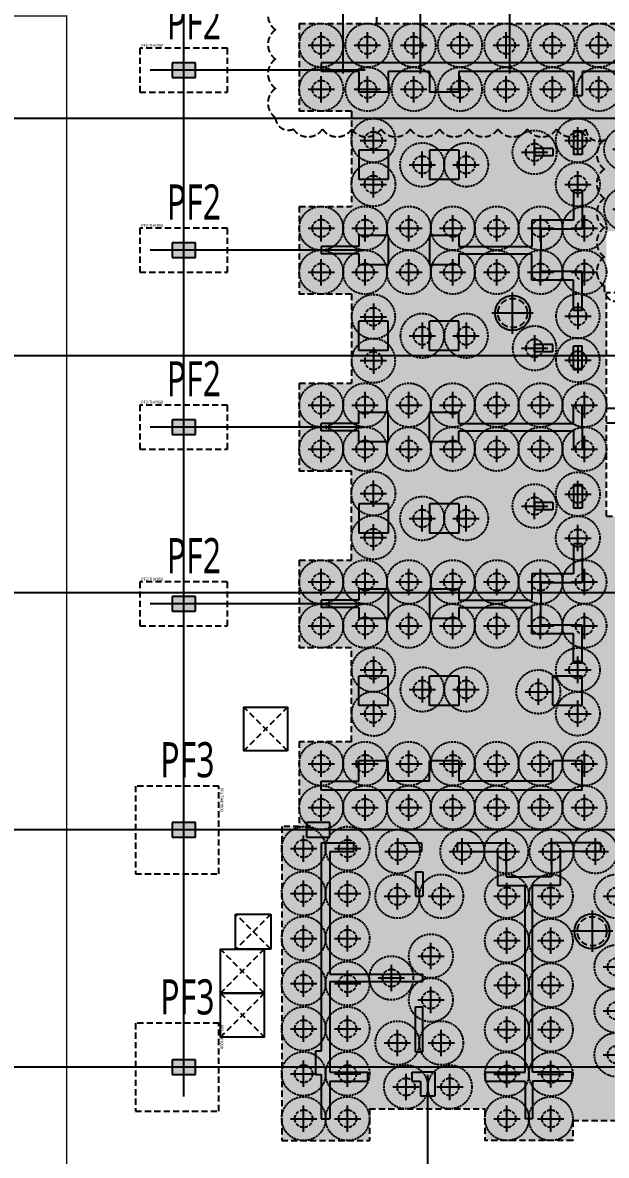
# Model space of a CAD drawing. Header units: millimetres. Extents: x 327808 to 2562540, y -728300 to 402793.
# Drawn here: x 862343 to 882300, y 229701 to 268388 of the extents above; entities that cross this region are included whole.
import ezdxf
from ezdxf.enums import TextEntityAlignment as Align

# ---------------------------------------------------------------- set-up
doc = ezdxf.new("R2010")
doc.units = ezdxf.units.MM
doc.header["$LTSCALE"] = 140
for name, pattern in [('HID2', [7.5, 6, -1.5]), ('XS-기초$0$CONTINOUS', [0]), ('XS-기초$0$HID', [2.3, 1.5, -0.8])]:
    doc.linetypes.add(name, pattern=pattern)
for name, color, linetype in [('252', 252, 'Continuous'), ('BAR-Bot', 2, 'HID2'), ('BAR-TOP', 2, 'Continuous'), ('NAME-F', 6, 'Continuous'), ('XS-기초$0$252', 252, 'Continuous'), ('XS-기초$0$CEN-P', 14, 'XS-기초$0$CONTINOUS'), ('XS-기초$0$MAT', 3, 'XS-기초$0$HID'), ('XS-기초$0$PILE', 3, 'XS-기초$0$HID'), ('XS-기초$0$PILE-P', 4, 'XS-기초$0$HID'), ('XS-기초$0$WALL', 11, 'Continuous'), ('XS-기초$0$기초연단', 3, 'Continuous'), ('XS-기초$0$집수정', 21, 'Continuous'), ('XS-기초$0$집수정-영구', 1, 'Continuous'), ('XS-기초$0$집수정-우수', 6, 'Continuous'), ('XS-기초$0$집수정-주동', 21, 'Continuous'), ('기초꺽임', 7, 'Continuous')]:
    doc.layers.add(name, color=color, linetype=linetype)
doc.layers.add('XS-기초$0$0106', color=30, linetype='XS-기초$0$HID', plot=False)
doc.layers.add('XS-기초$0$DEFPOINT', color=144, linetype='Continuous', plot=False)
doc.styles.add('XS-기초$0$맑은고딕', font='malgun.ttf')
doc.styles.add('맑은고딕', font='malgun.ttf')

# ---------------------------------------------------------------- blocks, each defined once
blk = doc.blocks.new('XS-기초$0$A$C762E058C')
at = {"layer": 'XS-기초$0$252'}
h = blk.add_hatch(color=256, dxfattribs=at)
h.dxf.hatch_style = 1
h.paths.add_polyline_path([(93400, -71500), (92600, -71500), (92600, -72000), (93400, -72000)])
h.paths.add_polyline_path([(85300, -71500), (84500, -71500), (84500, -72000), (85300, -72000)])
h.paths.add_polyline_path([(93400, -63400), (92600, -63400), (92600, -63900), (93400, -63900)])
h.paths.add_polyline_path([(85300, -63400), (84500, -63400), (84500, -63900), (85300, -63900)])
h.paths.add_polyline_path([(93400, -55300), (92600, -55300), (92600, -55800), (93400, -55800)])
h.paths.add_polyline_path([(85300, -55300), (84500, -55300), (84500, -55800), (85300, -55800)])
h.paths.add_polyline_path([(93400, -47200), (92600, -47200), (92600, -47700), (93400, -47700)])
h.paths.add_polyline_path([(85300, -47200), (84500, -47200), (84500, -47700), (85300, -47700)])
h.paths.add_polyline_path([(93400, -39100), (92600, -39100), (92600, -39600), (93400, -39600)])
h.paths.add_polyline_path([(85300, -39100), (84500, -39100), (84500, -39600), (85300, -39600)])
h.paths.add_polyline_path([(73650, -71500), (72850, -71500), (72850, -72000), (73650, -72000)])
h.paths.add_polyline_path([(77850, -71500), (77050, -71500), (77050, -72000), (77850, -72000)])
h.paths.add_polyline_path([(68450, -71500), (67650, -71500), (67650, -72000), (68450, -72000)])
h.paths.add_polyline_path([(73650, -63400), (72850, -63400), (72850, -63900), (73650, -63900)])
h.paths.add_polyline_path([(77850, -63400), (77050, -63400), (77050, -63900), (77850, -63900)])
h.paths.add_polyline_path([(68450, -63400), (67650, -63400), (67650, -63900), (68450, -63900)])
h.paths.add_polyline_path([(73650, -55300), (72850, -55300), (72850, -55800), (73650, -55800)])
h.paths.add_polyline_path([(77850, -55300), (77050, -55300), (77050, -55800), (77850, -55800)])
h.paths.add_polyline_path([(68450, -55300), (67650, -55300), (67650, -55800), (68450, -55800)])
h.paths.add_polyline_path([(73650, -47200), (72850, -47200), (72850, -47700), (73650, -47700)])
h.paths.add_polyline_path([(77850, -47200), (77050, -47200), (77050, -47700), (77850, -47700)])
h.paths.add_polyline_path([(68450, -47200), (67650, -47200), (67650, -47700), (68450, -47700)])
h.paths.add_polyline_path([(73650, -39100), (72850, -39100), (72850, -39600), (73650, -39600)])
h.paths.add_polyline_path([(77850, -39100), (77050, -39100), (77050, -39600), (77850, -39600)])
h.paths.add_polyline_path([(68450, -39100), (67650, -39100), (67650, -39600), (68450, -39600)])
h.paths.add_polyline_path([(73650, -22900), (72850, -22900), (72850, -23400), (73650, -23400)])
h.paths.add_polyline_path([(73650, -31000), (72850, -31000), (72850, -31500), (73650, -31500)])
h.paths.add_polyline_path([(101500, -63400), (100700, -63400), (100700, -63900), (101500, -63900)])
h.paths.add_polyline_path([(101500, -41540), (100700, -41540), (100700, -42040), (101500, -42040)])
h.paths.add_polyline_path([(101500, -35500), (100700, -35500), (100700, -36000), (101500, -36000)])
h.paths.add_polyline_path([(101500, -29350), (100700, -29350), (100700, -29850), (101500, -29850)])
h.paths.add_polyline_path([(101500, -22900), (100700, -22900), (100700, -23400), (101500, -23400)])
h.paths.add_polyline_path([(68450, -22900), (67650, -22900), (67650, -23400), (68450, -23400)])
h.paths.add_polyline_path([(77850, -22900), (77050, -22900), (77050, -23400), (77850, -23400)])
h.paths.add_polyline_path([(85300, -22900), (84500, -22900), (84500, -23400), (85300, -23400)])
h.paths.add_polyline_path([(93400, -31000), (92600, -31000), (92600, -31500), (93400, -31500)])
h.paths.add_polyline_path([(77850, -31000), (77050, -31000), (77050, -31500), (77850, -31500)])
h.paths.add_polyline_path([(85300, -31000), (84500, -31000), (84500, -31500), (85300, -31500)])
h.paths.add_polyline_path([(93400, -22900), (92600, -22900), (92600, -23400), (93400, -23400)])
h.paths.add_polyline_path([(68450, -31000), (67650, -31000), (67650, -31500), (68450, -31500)])
h.paths.add_polyline_path([(101500, -47580), (100700, -47580), (100700, -48080), (101500, -48080)])
h.paths.add_polyline_path([(101500, -55300), (100700, -55300), (100700, -55800), (101500, -55800)])
h.paths.add_polyline_path([(101700, -72000), (101700, -71200), (101200, -71200), (101200, -72000)])
h.paths.add_polyline_path([(125700, -72000), (125700, -71200), (125200, -71200), (125200, -72000)])
h.paths.add_polyline_path([(117700, -72000), (117700, -71200), (117200, -71200), (117200, -72000)])
h.paths.add_polyline_path([(109700, -72000), (109700, -71200), (109200, -71200), (109200, -72000)])
h.paths.add_polyline_path([(136755, -71500), (135955, -71500), (135955, -72000), (136755, -72000)])
h.paths.add_polyline_path([(144555, -71500), (143755, -71500), (143755, -72000), (144555, -72000)])
h.paths.add_polyline_path([(133700, -72000), (133700, -71200), (133200, -71200), (133200, -72000)])
h = blk.add_hatch(color=256, dxfattribs=at)
h.dxf.hatch_style = 1
h.paths.add_polyline_path([(124805, -55785), (124805, -55985), (123925, -55985), (123925, -56285), (125305, -56285), (125305, -57445), (126255, -57445), (126255, -63825), (124900, -63825), (124900, -64125), (125200, -64125), (125200, -64625), (125700, -64625), (125700, -64125), (126255, -64125), (126255, -65410), (126505, -65410), (126505, -64125), (127860, -64125), (127860, -63825), (126505, -63825), (126505, -57445), (127455, -57445), (127455, -56285), (128835, -56285), (128835, -55985), (127155, -55985), (127155, -57145), (126380, -57145), (125605, -57145), (125605, -55985), (125605, -55785)])
h.paths.add_polyline_path([(106100, -55300), (105300, -55300), (105300, -55800), (106100, -55800)])
h.paths.add_polyline_path([(105600, -63900), (105800, -63900), (105800, -65410), (106100, -65410), (106100, -64125), (107400, -64125), (107400, -63825), (106100, -63825), (106100, -60730), (109280, -60730), (109280, -60480), (106100, -60480), (106100, -56285), (106915, -56285), (106915, -55985), (105800, -55985), (105800, -63100), (105600, -63100)])
h.paths.add_polyline_path([(133680, -63250), (133480, -63250), (133480, -55950), (133680, -55950), (133680, -55150), (133480, -55150), (133480, -54495), (133180, -54495), (133180, -55985), (132365, -55985), (132365, -56285), (133180, -56285), (133180, -60480), (130000, -60480), (130000, -60730), (133180, -60730), (133180, -63825), (131880, -63825), (131880, -64125), (133180, -64125), (133180, -65410), (133480, -65410), (133480, -64050), (133680, -64050)])
h.paths.add_polyline_path([(117700, -64625), (117700, -63825), (117200, -63825), (117200, -64625)], flags=17)
h.paths.add_polyline_path([(109700, -63825), (109200, -63825), (108910, -63825), (108910, -64125), (109200, -64125), (109200, -64625), (109700, -64625)])
h.paths.add_polyline_path([(124075, -54635), (124375, -54635), (124375, -46185), (117850, -46185), (117850, -45985), (117050, -45985), (117050, -46185), (116075, -46185), (116075, -46485), (116525, -46485), (116525, -49385), (116825, -49385), (116825, -46485), (121375, -46485), (121375, -49085), (117935, -49085), (117935, -49385), (121850, -49385), (121850, -49085), (121675, -49085), (121675, -46485), (124075, -46485), (124075, -49085), (123420, -49085), (123420, -49385), (124075, -49385), (124075, -51585), (123475, -51585), (123475, -51885), (124075, -51885), (124075, -54185), (119175, -54185), (119175, -51885), (119875, -51885), (119875, -51585), (118875, -51585), (118875, -54185), (116525, -54185), (116525, -54485), (124075, -54485)])
h.paths.add_polyline_path([(120965, -51885), (122285, -51885), (122285, -51585), (120965, -51585)], flags=17)
h.paths.add_polyline_path([(114725, -53185), (113725, -53185), (113725, -53885), (110505, -53885), (110505, -53185), (109505, -53185), (109505, -53885), (108085, -53885), (108085, -53185), (107085, -53185), (107085, -53885), (105800, -53885), (105800, -54185), (114725, -54185)])
h.paths.add_polyline_path([(113025, -65410), (112775, -65410), (112775, -64125), (111420, -64125), (111420, -63825), (112775, -63825), (112775, -57445), (111825, -57445), (111825, -56285), (110445, -56285), (110445, -55985), (112125, -55985), (112125, -57145), (112900, -57145), (113675, -57145), (113675, -55985), (115355, -55985), (115355, -56285), (113975, -56285), (113975, -57445), (113025, -57445), (113025, -63825), (114380, -63825), (114380, -64125), (113025, -64125)])
h.paths.add_polyline_path([(119765, -65410), (119515, -65410), (119515, -64125), (118400, -64125), (118400, -63825), (119515, -63825), (119515, -60730), (116520, -60730), (116520, -60480), (119515, -60480), (119515, -56285), (118885, -56285), (118885, -55985), (119640, -55985), (120395, -55985), (120395, -56285), (119765, -56285), (119765, -60480), (122760, -60480), (122760, -60730), (119765, -60730), (119765, -63825), (120880, -63825), (120880, -64125), (119765, -64125)])
h.paths.add_polyline_path([(122390, -64125), (122390, -63825), (122790, -63825), (122790, -64125)])
h.paths.add_polyline_path([(122510, -63125), (122760, -63125), (122760, -61590), (122510, -61590)], flags=17)
h.paths.add_polyline_path([(122510, -56985), (122760, -56985), (122760, -57815), (122510, -57815)], flags=17)
h.paths.add_polyline_path([(121905, -56285), (122705, -56285), (122705, -55985), (121905, -55985)])
h.paths.add_polyline_path([(130370, -64125), (130370, -63825), (129970, -63825), (129970, -64125)])
h.paths.add_polyline_path([(130250, -63125), (130000, -63125), (130000, -61590), (130250, -61590)])
h.paths.add_polyline_path([(130250, -56985), (130000, -56985), (130000, -57815), (130250, -57815)])
h.paths.add_polyline_path([(130855, -56285), (130055, -56285), (130055, -55985), (130855, -55985)], flags=17)
h.paths.add_polyline_path([(116890, -64125), (116890, -63825), (116490, -63825), (116490, -64125)])
h.paths.add_polyline_path([(116770, -63125), (116520, -63125), (116520, -61590), (116770, -61590)])
h.paths.add_polyline_path([(116770, -56985), (116520, -56985), (116520, -57815), (116770, -57815)])
h.paths.add_polyline_path([(117375, -56285), (116575, -56285), (116575, -55985), (117375, -55985)])
h.paths.add_polyline_path([(109030, -63125), (109280, -63125), (109280, -61590), (109030, -61590)], flags=17)
h.paths.add_polyline_path([(109030, -56985), (109280, -56985), (109280, -57815), (109030, -57815)], flags=17)
h.paths.add_polyline_path([(108425, -56285), (109225, -56285), (109225, -55985), (108425, -55985)])
h.paths.add_polyline_path([(125850, -47200), (125050, -47200), (125050, -47700), (125850, -47700)])
h.paths.add_polyline_path([(114725, -50300), (113725, -50300), (113725, -51300), (114725, -51300)])
h.paths.add_polyline_path([(110505, -50300), (109505, -50300), (109505, -51300), (110505, -51300)])
h.paths.add_polyline_path([(108085, -50300), (107085, -50300), (107085, -51300), (108085, -51300)])
h.paths.add_polyline_path([(110505, -45410), (109505, -45410), (109505, -44410), (110505, -44410)])
h.paths.add_polyline_path([(108085, -45410), (107085, -45410), (107085, -44410), (108085, -44410)])
h.paths.add_polyline_path([(110505, -48330), (109505, -48330), (109505, -47330), (110505, -47330), (110505, -47705), (113005, -47705), (113005, -46805), (114425, -46805), (114425, -45775), (114725, -45775), (114725, -47105), (113305, -47105), (113305, -47830), (113305, -48555), (114725, -48555), (114725, -49850), (114425, -49850), (114425, -48855), (113005, -48855), (113005, -47955), (110505, -47955)])
h.paths.add_polyline_path([(108085, -48330), (107085, -48330), (107085, -47955), (105800, -47955), (105800, -47705), (107085, -47705), (107085, -47330), (108085, -47330)])
h.paths.add_polyline_path([(113725, -44360), (113725, -44610), (113095, -44610), (113095, -44360)])
h.paths.add_polyline_path([(114425, -43755), (114425, -44555), (114725, -44555), (114725, -43755)])
h.paths.add_polyline_path([(133850, -47200), (133050, -47200), (133050, -47700), (133850, -47700)])
h.paths.add_polyline_path([(125850, -39100), (125050, -39100), (125050, -39600), (125850, -39600)])
h.paths.add_polyline_path([(117850, -39100), (117050, -39100), (117050, -39600), (117850, -39600)], flags=17)
h.paths.add_polyline_path([(117485, -34200), (117485, -34500), (118975, -34500), (118975, -36300), (116075, -36300), (116075, -36600), (119275, -36600), (119275, -29350), (105800, -29350), (105800, -29650), (107085, -29650), (107085, -30350), (108085, -30350), (108085, -29650), (109505, -29650), (109505, -30350), (110505, -30350), (110505, -29650), (114425, -29650), (114425, -30465), (114725, -30465), (114725, -29650), (116075, -29650), (116075, -35190), (116375, -35190), (116375, -29650), (118975, -29650), (118975, -34200)])
h.paths.add_polyline_path([(110505, -41290), (109505, -41290), (109505, -42290), (110505, -42290), (110505, -41915), (114425, -41915), (114425, -42545), (114725, -42545), (114725, -41790), (114725, -41035), (114425, -41035), (114425, -41665), (110505, -41665)])
h.paths.add_polyline_path([(108085, -41290), (107085, -41290), (107085, -41665), (105800, -41665), (105800, -41915), (107085, -41915), (107085, -42290), (108085, -42290)])
h.paths.add_polyline_path([(110505, -38170), (109505, -38170), (109505, -39170), (110505, -39170)])
h.paths.add_polyline_path([(108085, -38170), (107085, -38170), (107085, -39170), (108085, -39170)])
h.paths.add_polyline_path([(110505, -36250), (109505, -36250), (109505, -35250), (110505, -35250), (110505, -35625), (113005, -35625), (113005, -34725), (114425, -34725), (114425, -33695), (114725, -33695), (114725, -35025), (113305, -35025), (113305, -35750), (113305, -36475), (114725, -36475), (114725, -37805), (114425, -37805), (114425, -36775), (113005, -36775), (113005, -35875), (110505, -35875)])
h.paths.add_polyline_path([(108085, -36250), (107085, -36250), (107085, -35875), (105800, -35875), (105800, -35625), (107085, -35625), (107085, -35250), (108085, -35250)])
h.paths.add_polyline_path([(110505, -33330), (109505, -33330), (109505, -32330), (110505, -32330)], flags=17)
h.paths.add_polyline_path([(108085, -33330), (107085, -33330), (107085, -32330), (108085, -32330)], flags=17)
h.paths.add_polyline_path([(113725, -39220), (113725, -38970), (113095, -38970), (113095, -39220)])
h.paths.add_polyline_path([(114425, -39825), (114425, -39025), (114725, -39025), (114725, -39825)])
h.paths.add_polyline_path([(113725, -32280), (113725, -32530), (113095, -32530), (113095, -32280)], flags=17)
h.paths.add_polyline_path([(114425, -31675), (114425, -32475), (114725, -32475), (114725, -31675)], flags=17)
edge = h.paths.add_edge_path()
edge.add_line((121375, -49385), (121850, -49385))
edge.add_line((116075, -34200), (116075, -34500))
blk = doc.blocks.new('XS-기초$0$집수정-주동')
at = {"layer": 'XS-기초$0$집수정-주동'}
for p, q in [((0, 707), (0, -707)), ((707, 0), (-707, 0))]:
    blk.add_line(p, q, dxfattribs=at)
blk.add_circle((0, 0), 600, dxfattribs=at)
at = {"layer": 'XS-기초$0$집수정-주동', "linetype": 'XS-기초$0$HID'}
blk.add_circle((0, 0), 500, dxfattribs=at)
blk = doc.blocks.new('XS-기초$0$PF3')
at = {"layer": 'XS-기초$0$MAT', "linetype": 'XS-기초$0$HID'}
blk.add_lwpolyline([(-1500, -1650), (1500, -1650), (1500, 1200), (-1500, 1200)], close=True, dxfattribs=at)
at = {"layer": 'XS-기초$0$DEFPOINT', "color": 1, "style": 'XS-기초$0$맑은고딕'}
blk.add_text('PF3-THK1000', height=100, dxfattribs=at).set_placement((-1450, 1300), align=Align.MIDDLE_LEFT)
blk = doc.blocks.new('XS-기초$0$PF2')
at = {"layer": 'XS-기초$0$MAT', "linetype": 'XS-기초$0$HID'}
blk.add_lwpolyline([(-1500, -750), (1500, -750), (1500, 750), (-1500, 750)], close=True, dxfattribs=at)
at = {"layer": 'XS-기초$0$DEFPOINT', "color": 1, "style": 'XS-기초$0$맑은고딕'}
blk.add_text('PF2-THK950', height=100, dxfattribs=at).set_placement((-1450, 850), align=Align.MIDDLE_LEFT)
blk = doc.blocks.new('XS-기초$0$PILE-600')
at = {"layer": 'XS-기초$0$DEFPOINT', "color": 173, "linetype": 'XS-기초$0$HID', "ltscale": 0.3}
blk.add_circle((0, 0), 750, dxfattribs=at)
at = {"layer": 'XS-기초$0$PILE', "linetype": 'Continuous'}
for p, q in [((0, -450), (0, 450)), ((-450, 0), (450, 0))]:
    blk.add_line(p, q, dxfattribs=at)
at = {"layer": 'XS-기초$0$PILE', "ltscale": 0.5}
blk.add_circle((0, 0), 300, dxfattribs=at)
blk = doc.blocks.new('XS-기초$0$집수정-1.5x1.5-영구')
at = {"layer": 'XS-기초$0$집수정-영구', "linetype": 'XS-기초$0$HID'}
for p, q in [((1500, 0), (0, 1500)), ((0, 0), (1500, 1500))]:
    blk.add_line(p, q, dxfattribs=at)
at = {"layer": 'XS-기초$0$집수정-영구'}
blk.add_lwpolyline([(0, 0), (0, 1500), (1500, 1500), (1500, 0)], close=True, dxfattribs=at)
blk = doc.blocks.new('XS-기초$0$영구집수정')
at = {"layer": 'XS-기초$0$집수정-영구', "rotation": 270}
blk.add_blockref('XS-기초$0$집수정-1.5x1.5-영구', (102355, -61125), dxfattribs=at)
blk = doc.blocks.new('XS-기초$0$집수정-1.2x1.2')
at = {"layer": 'XS-기초$0$집수정'}
for p, q in [((0, 0), (0, 1200)), ((0, 1200), (1200, 1200)), ((1200, 1200), (1200, 0)), ((1200, 0), (0, 0))]:
    blk.add_line(p, q, dxfattribs=at)
at = {"layer": 'XS-기초$0$집수정', "linetype": 'XS-기초$0$HID'}
for p, q in [((0, 0), (1200, 1200)), ((0, 1200), (1200, 0))]:
    blk.add_line(p, q, dxfattribs=at)

msp = doc.modelspace()

# ---------------------------------------------------------------- hatches: boundary and pattern name
at = {"layer": '252'}
h = msp.add_hatch(color=256, dxfattribs=at)
h.dxf.hatch_style = 1
h.paths.add_polyline_path([(892025.4, 244328.9), (892025.4, 247413.9), (893200.4, 247413.9), (893200.4, 250413.9), (892025.4, 250413.9), (892025.4, 251528.9), (882300.4, 251528.9), (882300.4, 261263.9), (887525.4, 261263.9), (887525.4, 267613.9), (883875.4, 267613.9), (883875.4, 268363.9), (871800.4, 268363.9), (871800.4, 265363.9), (873585.4, 265363.9), (873585.4, 262113.9), (871800.4, 262113.9), (871800.4, 259113.9), (873585.4, 259113.9), (873585.4, 256073.9), (871800.4, 256073.9), (871800.4, 253073.9), (873585.4, 253073.9), (873585.4, 250033.9), (871800.4, 250033.9), (871800.4, 247033.9), (873585.4, 247033.9), (873585.4, 243828.9), (871800.4, 243828.9), (871800.4, 240928.9), (871200.4, 240928.9), (871200.4, 230203.9), (874200.4, 230203.9), (874200.4, 231288.9), (878150.4, 231288.9), (878150.4, 230203.9), (881150.4, 230203.9), (881150.4, 230888.9), (884890.4, 230888.9), (884890.4, 230203.9), (887890.4, 230203.9), (887890.4, 231638.9), (891630.4, 231638.9), (891630.4, 230203.9), (894630.4, 230203.9), (894630.4, 231638.9), (898580.4, 231638.9), (898580.4, 230203.9), (901580.4, 230203.9), (901580.4, 242768.9), (898580.4, 242768.9), (898580.4, 240978.9), (892475.4, 240978.9), (892475.4, 244328.9)])

# ---------------------------------------------------------------- linework, layer by layer
at = {"layer": 'BAR-Bot'}
msp.add_line((882300.4, 254718.9), (908785.7, 254718.9), dxfattribs=at)
at = {"layer": 'BAR-TOP'}
msp.add_line((882300.4, 255218.9), (908594, 255218.9), dxfattribs=at)
at = {"layer": 'XS-기초$0$0106'}
msp.add_lwpolyline([(870987.7, 269142.3, 0.5205671), (870987.7, 268142.3, 0.5205671), (870987.7, 267142.3, 0.5205671), (870987.7, 266142.3, 0.5205671), (870987.7, 265142.3, 0.5205671), (871595.7, 264750.3, 0.5205671), (872595.7, 264750.3, 0.5205671), (873595.7, 264750.3, 0.5205671), (874595.7, 264750.3, 0.5205671), (875595.7, 264750.3, 0.5205671), (876595.7, 264750.3, 0.5205671), (877595.7, 264750.3, 0.5205671), (878595.7, 264750.3, 0.5205671), (879595.7, 264750.3, 0.5205671), (880595.7, 264750.3, 0.5205671), (881595.7, 264750.3, 0.5205671), (882231.9, 264386.6, 0.5205671), (882231.9, 263386.6, 0.5205671), (882231.9, 262386.6, 0.5205671), (882231.9, 261386.6, 0.5205671), (882231.9, 260386.6, 0.5205671), (882231.9, 259386.6, 0.5205671), (882716.2, 258870.9, 0.5205671)], format="xyb", dxfattribs=at)
at = {"layer": 'XS-기초$0$CEN-P'}
for p, q in [((873300.4, 266653.9), (873300.4, 289063.9)), ((874050.4, 266763.9), (866700.4, 266763.9)), ((955930.4, 265113.9), (833300.4, 265113.9)), ((874050.4, 260613.9), (866700.4, 260613.9)), ((955930.4, 257013.9), (731950.4, 257013.9)), ((874050.4, 254573.9), (866700.4, 254573.9)), ((955930.4, 248913.9), (731950.4, 248913.9)), ((874050.4, 248533.9), (866700.4, 248533.9)), ((955930.4, 240813.9), (731950.4, 240813.9)), ((955930.4, 232713.9), (731950.4, 232713.9)), ((876200.4, 223613.9), (876200.4, 232453.9))]:
    msp.add_line(p, q, dxfattribs=at)
at = {"layer": 'XS-기초$0$CEN-P', "color": 181}
for p, q in [((867850.4, 231713.9), (867850.4, 274213.9)), ((875950.4, 266653.9), (875950.4, 274213.9)), ((879000.4, 266653.9), (879000.4, 274213.9))]:
    msp.add_line(p, q, dxfattribs=at)
at = {"layer": 'XS-기초$0$WALL'}
for p, q in [((867450.4, 267013.9), (867450.4, 266513.9)), ((868250.4, 267013.9), (867450.4, 267013.9)), ((868250.4, 266513.9), (868250.4, 267013.9)), ((872550.4, 267013.9), (872550.4, 266713.9)), ((886025.4, 267013.9), (872550.4, 267013.9)), ((873835.4, 266713.9), (872550.4, 266713.9)), ((873835.4, 266713.9), (873835.4, 266013.9)), ((874835.4, 266713.9), (874835.4, 266013.9)), ((876255.4, 266713.9), (874835.4, 266713.9)), ((876255.4, 266713.9), (876255.4, 266013.9)), ((881175.4, 266713.9), (877255.4, 266713.9)), ((877255.4, 266713.9), (877255.4, 266013.9)), ((881175.4, 266713.9), (881175.4, 265898.9)), ((882825.4, 266713.9), (881475.4, 266713.9)), ((881475.4, 266713.9), (881475.4, 265898.9)), ((867450.4, 266513.9), (868250.4, 266513.9)), ((874835.4, 266013.9), (873835.4, 266013.9)), ((877255.4, 266013.9), (876255.4, 266013.9)), ((881175.4, 265898.9), (881475.4, 265898.9)), ((881175.4, 264688.9), (881475.4, 264688.9)), ((881175.4, 264688.9), (881175.4, 263888.9)), ((881475.4, 264688.9), (881475.4, 263888.9)), ((874835.4, 264033.9), (873835.4, 264033.9)), ((873835.4, 264033.9), (873835.4, 263033.9)), ((874835.4, 264033.9), (874835.4, 263033.9)), ((877255.4, 264033.9), (876255.4, 264033.9)), ((876255.4, 264033.9), (876255.4, 263033.9)), ((877255.4, 264033.9), (877255.4, 263033.9)), ((880475.4, 264083.9), (879845.4, 264083.9)), ((879845.4, 264083.9), (879845.4, 263833.9)), ((880475.4, 264083.9), (880475.4, 263833.9)), ((881475.4, 263888.9), (881175.4, 263888.9)), ((880475.4, 263833.9), (879845.4, 263833.9)), ((874835.4, 263033.9), (873835.4, 263033.9)), ((877255.4, 263033.9), (876255.4, 263033.9)), ((881475.4, 262668.9), (881175.4, 262668.9)), ((881175.4, 262668.9), (881175.4, 261638.9)), ((881475.4, 262668.9), (881475.4, 261338.9)), ((879755.4, 261638.9), (879755.4, 260738.9)), ((881175.4, 261638.9), (879755.4, 261638.9)), ((880055.4, 261338.9), (880055.4, 260613.9)), ((881475.4, 261338.9), (880055.4, 261338.9)), ((867450.4, 260863.9), (867450.4, 260363.9)), ((868250.4, 260863.9), (867450.4, 260863.9)), ((868250.4, 260363.9), (868250.4, 260863.9)), ((874835.4, 261113.9), (873835.4, 261113.9)), ((873835.4, 261113.9), (873835.4, 260738.9)), ((874835.4, 261113.9), (874835.4, 260113.9)), ((877255.4, 261113.9), (876255.4, 261113.9)), ((876255.4, 261113.9), (876255.4, 260113.9)), ((877255.4, 261113.9), (877255.4, 260738.9)), ((867450.4, 260363.9), (868250.4, 260363.9)), ((872550.4, 260738.9), (872550.4, 260488.9)), ((873835.4, 260738.9), (872550.4, 260738.9)), ((873835.4, 260488.9), (872550.4, 260488.9)), ((873835.4, 260488.9), (873835.4, 260113.9)), ((877255.4, 260738.9), (879755.4, 260738.9)), ((877255.4, 260488.9), (879755.4, 260488.9)), ((877255.4, 260488.9), (877255.4, 260113.9)), ((879755.4, 259588.9), (879755.4, 260488.9)), ((880055.4, 259888.9), (880055.4, 260613.9)), ((874835.4, 260113.9), (873835.4, 260113.9)), ((877255.4, 260113.9), (876255.4, 260113.9)), ((881175.4, 259588.9), (879755.4, 259588.9)), ((881475.4, 259888.9), (880055.4, 259888.9)), ((881175.4, 258558.9), (881175.4, 259588.9)), ((881475.4, 258558.9), (881475.4, 259888.9)), ((881475.4, 258558.9), (881175.4, 258558.9)), ((873835.4, 257193.9), (873835.4, 258193.9)), ((874835.4, 258193.9), (873835.4, 258193.9)), ((874835.4, 257193.9), (874835.4, 258193.9)), ((876255.4, 257193.9), (876255.4, 258193.9)), ((877255.4, 258193.9), (876255.4, 258193.9)), ((877255.4, 257193.9), (877255.4, 258193.9)), ((880475.4, 257393.9), (879845.4, 257393.9)), ((879845.4, 257143.9), (879845.4, 257393.9)), ((880475.4, 257143.9), (880475.4, 257393.9)), ((881475.4, 257338.9), (881175.4, 257338.9)), ((881175.4, 256538.9), (881175.4, 257338.9)), ((881475.4, 256538.9), (881475.4, 257338.9)), ((874835.4, 257193.9), (873835.4, 257193.9)), ((877255.4, 257193.9), (876255.4, 257193.9)), ((880475.4, 257143.9), (879845.4, 257143.9)), ((881175.4, 256538.9), (881475.4, 256538.9)), ((873835.4, 254698.9), (873835.4, 255073.9)), ((874835.4, 255073.9), (873835.4, 255073.9)), ((874835.4, 254073.9), (874835.4, 255073.9)), ((876255.4, 254073.9), (876255.4, 255073.9)), ((877255.4, 255073.9), (876255.4, 255073.9)), ((877255.4, 254698.9), (877255.4, 255073.9)), ((881175.4, 255328.9), (881475.4, 255328.9)), ((881175.4, 254698.9), (881175.4, 255328.9)), ((881475.4, 254573.9), (881475.4, 255328.9)), ((867450.4, 254823.9), (867450.4, 254323.9)), ((868250.4, 254823.9), (867450.4, 254823.9)), ((868250.4, 254323.9), (868250.4, 254823.9)), ((872550.4, 254448.9), (872550.4, 254698.9)), ((873835.4, 254698.9), (872550.4, 254698.9)), ((877255.4, 254698.9), (881175.4, 254698.9)), ((881475.4, 254573.9), (881475.4, 253818.9)), ((867450.4, 254323.9), (868250.4, 254323.9)), ((873835.4, 254448.9), (872550.4, 254448.9)), ((873835.4, 254073.9), (873835.4, 254448.9)), ((877255.4, 254448.9), (881175.4, 254448.9)), ((877255.4, 254073.9), (877255.4, 254448.9)), ((881175.4, 254448.9), (881175.4, 253818.9)), ((874835.4, 254073.9), (873835.4, 254073.9)), ((877255.4, 254073.9), (876255.4, 254073.9)), ((881175.4, 253818.9), (881475.4, 253818.9)), ((881175.4, 252608.9), (881475.4, 252608.9)), ((881175.4, 252608.9), (881175.4, 251808.9)), ((881475.4, 252608.9), (881475.4, 251808.9)), ((874835.4, 251953.9), (873835.4, 251953.9)), ((873835.4, 251953.9), (873835.4, 250953.9)), ((874835.4, 251953.9), (874835.4, 250953.9)), ((877255.4, 251953.9), (876255.4, 251953.9)), ((876255.4, 251953.9), (876255.4, 250953.9)), ((877255.4, 251953.9), (877255.4, 250953.9)), ((880475.4, 252003.9), (879845.4, 252003.9)), ((879845.4, 252003.9), (879845.4, 251753.9)), ((880475.4, 252003.9), (880475.4, 251753.9)), ((880475.4, 251753.9), (879845.4, 251753.9)), ((881475.4, 251808.9), (881175.4, 251808.9)), ((874835.4, 250953.9), (873835.4, 250953.9)), ((877255.4, 250953.9), (876255.4, 250953.9)), ((881475.4, 250588.9), (881175.4, 250588.9)), ((881175.4, 250588.9), (881175.4, 249558.9)), ((881475.4, 250588.9), (881475.4, 249258.9)), ((879755.4, 249558.9), (879755.4, 248658.9)), ((881175.4, 249558.9), (879755.4, 249558.9)), ((880055.4, 249258.9), (880055.4, 248533.9)), ((881475.4, 249258.9), (880055.4, 249258.9)), ((867450.4, 248783.9), (867450.4, 248283.9)), ((868250.4, 248783.9), (867450.4, 248783.9)), ((868250.4, 248283.9), (868250.4, 248783.9)), ((874835.4, 249033.9), (873835.4, 249033.9)), ((873835.4, 249033.9), (873835.4, 248658.9)), ((874835.4, 249033.9), (874835.4, 248033.9)), ((877255.4, 249033.9), (876255.4, 249033.9)), ((876255.4, 249033.9), (876255.4, 248033.9)), ((877255.4, 249033.9), (877255.4, 248658.9)), ((872550.4, 248658.9), (872550.4, 248408.9)), ((873835.4, 248658.9), (872550.4, 248658.9)), ((873835.4, 248408.9), (872550.4, 248408.9)), ((873835.4, 248408.9), (873835.4, 248033.9)), ((877255.4, 248658.9), (879755.4, 248658.9)), ((877255.4, 248408.9), (879755.4, 248408.9)), ((877255.4, 248408.9), (877255.4, 248033.9)), ((879755.4, 247508.9), (879755.4, 248408.9)), ((880055.4, 247808.9), (880055.4, 248533.9)), ((867450.4, 248283.9), (868250.4, 248283.9)), ((874835.4, 248033.9), (873835.4, 248033.9)), ((877255.4, 248033.9), (876255.4, 248033.9)), ((881475.4, 247808.9), (880055.4, 247808.9)), ((881475.4, 246513.9), (881475.4, 247808.9)), ((881175.4, 247508.9), (879755.4, 247508.9)), ((881175.4, 246513.9), (881175.4, 247508.9)), ((881475.4, 246513.9), (881175.4, 246513.9)), ((873835.4, 245063.9), (873835.4, 246063.9)), ((874835.4, 246063.9), (873835.4, 246063.9)), ((874835.4, 245063.9), (874835.4, 246063.9)), ((876255.4, 245063.9), (876255.4, 246063.9)), ((877255.4, 246063.9), (876255.4, 246063.9)), ((877255.4, 246063.9), (877255.4, 245063.9)), ((880475.4, 245063.9), (880475.4, 246063.9)), ((881475.4, 246063.9), (880475.4, 246063.9)), ((881475.4, 245063.9), (881475.4, 246063.9)), ((874835.4, 245063.9), (873835.4, 245063.9)), ((877255.4, 245063.9), (876255.4, 245063.9)), ((881475.4, 245063.9), (880475.4, 245063.9)), ((873835.4, 242478.9), (873835.4, 243178.9)), ((874835.4, 243178.9), (873835.4, 243178.9)), ((874835.4, 242478.9), (874835.4, 243178.9)), ((876255.4, 242478.9), (876255.4, 243178.9)), ((877255.4, 243178.9), (876255.4, 243178.9)), ((877255.4, 243178.9), (877255.4, 242478.9)), ((880475.4, 242478.9), (880475.4, 243178.9)), ((881475.4, 243178.9), (880475.4, 243178.9)), ((881475.4, 242178.9), (881475.4, 243178.9)), ((872550.4, 242178.9), (872550.4, 242478.9)), ((872550.4, 242478.9), (873835.4, 242478.9)), ((881475.4, 242178.9), (872550.4, 242178.9)), ((876255.4, 242478.9), (874835.4, 242478.9)), ((880475.4, 242478.9), (877255.4, 242478.9)), ((867450.4, 241063.9), (867450.4, 240563.9)), ((868250.4, 241063.9), (867450.4, 241063.9)), ((868250.4, 240563.9), (868250.4, 241063.9)), ((872050.4, 241063.9), (872050.4, 240563.9)), ((872850.4, 241063.9), (872050.4, 241063.9)), ((872850.4, 240563.9), (872850.4, 241063.9)), ((867450.4, 240563.9), (868250.4, 240563.9)), ((872050.4, 240563.9), (872850.4, 240563.9)), ((872550.4, 240378.9), (873665.4, 240378.9)), ((872550.4, 240378.9), (872550.4, 233263.9)), ((873665.4, 240078.9), (873665.4, 240378.9)), ((875175.4, 240078.9), (875175.4, 240378.9)), ((875175.4, 240378.9), (875975.4, 240378.9)), ((875975.4, 240378.9), (875975.4, 240078.9)), ((877195.4, 240378.9), (877195.4, 240078.9)), ((877195.4, 240378.9), (878875.4, 240378.9)), ((878875.4, 240378.9), (878875.4, 239218.9)), ((882105.4, 240378.9), (880425.4, 240378.9)), ((880425.4, 240378.9), (880425.4, 239218.9)), ((882105.4, 240378.9), (882105.4, 240078.9)), ((872850.4, 240078.9), (873665.4, 240078.9)), ((872850.4, 240078.9), (872850.4, 235883.9)), ((875175.4, 240078.9), (875975.4, 240078.9)), ((877195.4, 240078.9), (878575.4, 240078.9)), ((878575.4, 240078.9), (878575.4, 238918.9)), ((882105.4, 240078.9), (880725.4, 240078.9)), ((880725.4, 240078.9), (880725.4, 238918.9)), ((875780.4, 239378.9), (875780.4, 238548.9)), ((875780.4, 239378.9), (876030.4, 239378.9)), ((876030.4, 239378.9), (876030.4, 238548.9)), ((878875.4, 239218.9), (879650.4, 239218.9)), ((880425.4, 239218.9), (879650.4, 239218.9)), ((878575.4, 238918.9), (879525.4, 238918.9)), ((879525.4, 232538.9), (879525.4, 238918.9)), ((879775.4, 232538.9), (879775.4, 238918.9)), ((880725.4, 238918.9), (879775.4, 238918.9)), ((875780.4, 238548.9), (876030.4, 238548.9)), ((872850.4, 235883.9), (876030.4, 235883.9)), ((872850.4, 235633.9), (876030.4, 235633.9)), ((872850.4, 235633.9), (872850.4, 232538.9)), ((876030.4, 235633.9), (876030.4, 235883.9)), ((875780.4, 233238.9), (875780.4, 234773.9)), ((875780.4, 234773.9), (876030.4, 234773.9)), ((876030.4, 233238.9), (876030.4, 234773.9)), ((867450.4, 232963.9), (867450.4, 232463.9)), ((868250.4, 232963.9), (867450.4, 232963.9)), ((868250.4, 232463.9), (868250.4, 232963.9)), ((872550.4, 233263.9), (872350.4, 233263.9)), ((872350.4, 233263.9), (872350.4, 232463.9)), ((875780.4, 233238.9), (876030.4, 233238.9)), ((872850.4, 232538.9), (874150.4, 232538.9)), ((874150.4, 232238.9), (874150.4, 232538.9)), ((875660.4, 232538.9), (875950.4, 232538.9)), ((875660.4, 232238.9), (875660.4, 232538.9)), ((876450.4, 232538.9), (875950.4, 232538.9)), ((876450.4, 231738.9), (876450.4, 232538.9)), ((878170.4, 232538.9), (879525.4, 232538.9)), ((878170.4, 232238.9), (878170.4, 232538.9)), ((881130.4, 232538.9), (879775.4, 232538.9)), ((881130.4, 232238.9), (881130.4, 232538.9)), ((867450.4, 232463.9), (868250.4, 232463.9)), ((872350.4, 232463.9), (872550.4, 232463.9)), ((872550.4, 232463.9), (872550.4, 230953.9)), ((872850.4, 232238.9), (874150.4, 232238.9)), ((872850.4, 232238.9), (872850.4, 230953.9)), ((875660.4, 232238.9), (875950.4, 232238.9)), ((875950.4, 232238.9), (875950.4, 231738.9)), ((878170.4, 232238.9), (879525.4, 232238.9)), ((879525.4, 232238.9), (879525.4, 230953.9)), ((881130.4, 232238.9), (879775.4, 232238.9)), ((879775.4, 232238.9), (879775.4, 230953.9)), ((875950.4, 231738.9), (876450.4, 231738.9)), ((872550.4, 230953.9), (872850.4, 230953.9)), ((879775.4, 230953.9), (879525.4, 230953.9))]:
    msp.add_line(p, q, dxfattribs=at)
at = {"layer": 'XS-기초$0$기초연단', "linetype": 'XS-기초$0$HID'}
for p, q in [((874450.4, 268363.9), (874450.4, 279363.9)), ((871800.4, 268363.9), (884375.4, 268363.9)), ((871800.4, 268363.9), (871800.4, 265363.9)), ((873585.4, 265363.9), (871800.4, 265363.9)), ((873585.4, 265363.9), (873585.4, 262113.9)), ((871800.4, 262113.9), (873585.4, 262113.9)), ((871800.4, 262113.9), (871800.4, 259113.9)), ((873585.4, 259113.9), (871800.4, 259113.9)), ((873585.4, 259113.9), (873585.4, 256073.9)), ((882300.4, 251528.9), (882300.4, 259163.9)), ((886625.4, 259163.9), (882300.4, 259163.9)), ((871800.4, 256073.9), (873585.4, 256073.9)), ((871800.4, 256073.9), (871800.4, 253073.9)), ((873585.4, 253073.9), (871800.4, 253073.9)), ((873585.4, 250033.9), (873585.4, 253073.9)), ((882300.4, 251528.9), (892025.4, 251528.9)), ((871800.4, 250033.9), (873585.4, 250033.9)), ((871800.4, 250033.9), (871800.4, 247033.9)), ((873585.4, 247033.9), (871800.4, 247033.9)), ((873585.4, 243828.9), (873585.4, 247033.9)), ((873585.4, 243828.9), (871800.4, 243828.9)), ((871800.4, 243828.9), (871800.4, 240928.9)), ((871200.4, 240928.9), (871200.4, 230203.9)), ((871800.4, 240928.9), (871200.4, 240928.9)), ((874200.4, 231288.9), (878150.4, 231288.9)), ((874200.4, 231288.9), (874200.4, 230203.9)), ((878150.4, 231288.9), (878150.4, 230203.9)), ((881150.4, 230888.9), (881150.4, 230203.9)), ((881150.4, 230888.9), (884890.4, 230888.9)), ((871200.4, 230203.9), (874200.4, 230203.9)), ((881150.4, 230203.9), (878150.4, 230203.9))]:
    msp.add_line(p, q, dxfattribs=at)
at = {"layer": 'XS-기초$0$집수정-우수', "linetype": 'XS-기초$0$HID'}
for p, q in [((871400.4, 245013.9), (869900.4, 243513.9)), ((871400.4, 243513.9), (869900.4, 245013.9)), ((870605.4, 236738.9), (869105.4, 235238.9)), ((870605.4, 235238.9), (869105.4, 236738.9))]:
    msp.add_line(p, q, dxfattribs=at)
at = {"layer": 'XS-기초$0$집수정-우수'}
for points in [[(871400.4, 243513.9), (869900.4, 243513.9), (869900.4, 245013.9), (871400.4, 245013.9)], [(870605.4, 235238.9), (869105.4, 235238.9), (869105.4, 236738.9), (870605.4, 236738.9)]]:
    msp.add_lwpolyline(points, close=True, dxfattribs=at)
at = {"layer": '기초꺽임', "color": 3, "const_width": 50}
msp.add_lwpolyline([(854850.4, 268613.9), (863850.4, 268613.9), (863850.4, 229013.9), (911555.4, 229013.9), (913010, 230240)], dxfattribs=at)

# ---------------------------------------------------------------- block references
at = {"layer": 'XS-기초$0$252'}
msp.add_blockref('XS-기초$0$A$C762E058C', (766750.4, 296363.9), dxfattribs=at)
at = {"layer": 'XS-기초$0$PILE'}
for p in [(872550.4, 267613.9), (874132.4, 267613.9), (875714.4, 267613.9), (877296.4, 267613.9), (878878.4, 267613.9), (880460.4, 267613.9), (882042.4, 267613.9), (872550.4, 266113.9), (874132.4, 266113.9), (875714.4, 266113.9), (877296.4, 266113.9), (878878.4, 266113.9), (880460.4, 266113.9), (882042.4, 266113.9), (874335.4, 264363.9), (881325.4, 264363.9), (879845.4, 263958.9), (882975.4, 264063.9), (876005.4, 263533.9), (877505.4, 263533.9), (874335.4, 262863.9), (881325.4, 262863.9), (882975.4, 262013.9), (872550.4, 261363.9), (874050.4, 261363.9), (875550.4, 261363.9), (877050.4, 261363.9), (878550.4, 261363.9), (880050.4, 261363.9), (881550.4, 261363.9), (872550.4, 259863.9), (874050.4, 259863.9), (875550.4, 259863.9), (877050.4, 259863.9), (878550.4, 259863.9), (880050.4, 259863.9), (881550.4, 259863.9), (872550.4, 255323.9), (874050.4, 255323.9), (875550.4, 255323.9), (877050.4, 255323.9), (878550.4, 255323.9), (880050.4, 255323.9), (881550.4, 255323.9), (872550.4, 253823.9), (874050.4, 253823.9), (875550.4, 253823.9), (877050.4, 253823.9), (878550.4, 253823.9), (880050.4, 253823.9), (881550.4, 253823.9), (874335.4, 252303.9), (881325.4, 252283.9), (879845.4, 251878.9), (876005.4, 251453.9), (877505.4, 251453.9), (874335.4, 250803.9), (881325.4, 250783.9), (872550.4, 249283.9), (874050.4, 249283.9), (875550.4, 249283.9), (877050.4, 249283.9), (878550.4, 249283.9), (880050.4, 249283.9), (881550.4, 249283.9), (872550.4, 247783.9), (874050.4, 247783.9), (875550.4, 247783.9), (877050.4, 247783.9), (878550.4, 247783.9), (880050.4, 247783.9), (881550.4, 247783.9), (881325.4, 246283.9), (879975.4, 245533.9), (881325.4, 244783.9), (872550.4, 243078.9), (874050.4, 243078.9), (875550.4, 243078.9), (877050.4, 243078.9), (878550.4, 243078.9), (880050.4, 243078.9), (881550.4, 243078.9), (872550.4, 241578.9), (874050.4, 241578.9), (875550.4, 241578.9), (877050.4, 241578.9), (878550.4, 241578.9), (880050.4, 241578.9), (881550.4, 241578.9), (871950.4, 240178.9), (873450.4, 240178.9), (875175.4, 240078.9), (877375.4, 240078.9), (878875.4, 240078.9), (880425.4, 240078.9), (881925.4, 240078.9), (871950.4, 238643.9), (873450.4, 238643.9), (875155.4, 238548.9), (876655.4, 238548.9), (878900.4, 238553.9), (880400.4, 238553.9), (882645.4, 238548.9), (871950.4, 237108.9), (873450.4, 237108.9), (878900.4, 237033.9), (880400.4, 237033.9), (876300.4, 236508.9), (882645.4, 236138.9), (874950.4, 235758.9), (871950.4, 235568.9), (873450.4, 235568.9), (878900.4, 235513.9), (880400.4, 235513.9), (876300.4, 235008.9), (882645.4, 234638.9), (871950.4, 234023.9), (873450.4, 234023.9), (878900.4, 233993.9), (880400.4, 233993.9), (875155.4, 233538.9), (876655.4, 233538.9), (882645.4, 233138.9), (871950.4, 232488.9), (873450.4, 232488.9), (878900.4, 232473.9), (880400.4, 232473.9), (875450.4, 232038.9), (876950.4, 232038.9), (871950.4, 230953.9), (873450.4, 230953.9), (878900.4, 230953.9), (880400.4, 230953.9)]:
    msp.add_blockref('XS-기초$0$PILE-600', p, dxfattribs=at)
at = {"layer": 'XS-기초$0$PILE', "xscale": -1, "rotation": 180}
for p in [(874335.4, 258343.9), (881325.4, 258363.9), (876005.4, 257693.9), (877505.4, 257693.9), (879845.4, 257268.9), (874335.4, 256843.9), (881325.4, 256863.9), (874335.4, 246283.9), (876005.4, 245613.9), (877505.4, 245613.9), (874335.4, 244783.9)]:
    msp.add_blockref('XS-기초$0$PILE-600', p, dxfattribs=at)
at = {"layer": 'XS-기초$0$PILE-P'}
for p in [(867850.4, 266763.9), (867850.4, 260613.9), (867850.4, 254573.9), (867850.4, 248533.9)]:
    msp.add_blockref('XS-기초$0$PF2', p, dxfattribs=at)
at = {"layer": 'XS-기초$0$PILE-P', "rotation": 270}
for p in [(867850.4, 240813.9), (867850.4, 232713.9)]:
    msp.add_blockref('XS-기초$0$PF3', p, dxfattribs=at)
at = {"layer": 'XS-기초$0$집수정', "rotation": 180}
msp.add_blockref('XS-기초$0$집수정-1.2x1.2', (870825.4, 237938.9), dxfattribs=at)
at = {"layer": 'XS-기초$0$집수정-영구'}
msp.add_blockref('XS-기초$0$영구집수정', (766750.4, 296363.9), dxfattribs=at)
at = {"layer": 'XS-기초$0$집수정-주동', "rotation": 270}
msp.add_blockref('XS-기초$0$집수정-주동', (879095.4, 258468.9), dxfattribs=at)
at = {"layer": 'XS-기초$0$집수정-주동'}
msp.add_blockref('XS-기초$0$집수정-주동', (881810.4, 237353.9), dxfattribs=at)

# ---------------------------------------------------------------- texts
at = {"layer": 'NAME-F', "style": '맑은고딕', "width": 0.7}
for s, p in [('PF2', (868200.4, 268413.9)), ('PF2', (868200.4, 262263.9)), ('PF2', (868200.4, 256223.9)), ('PF2', (868200.4, 250183.9)), ('PF3', (867975.4, 243213.9)), ('PF3', (867975.4, 235113.9))]:
    msp.add_text(s, height=1200, dxfattribs=at).set_placement(p, align=Align.MIDDLE_CENTER)

doc.saveas('drawing.dxf')
